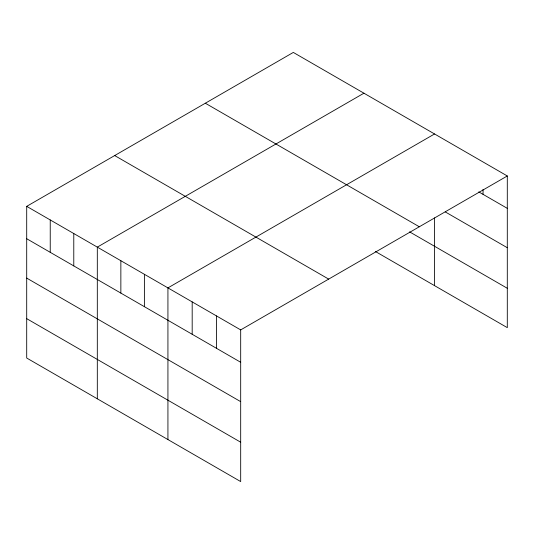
<?xml version="1.0" encoding="UTF-8"?>
<svg xmlns="http://www.w3.org/2000/svg" width="534" height="534" viewBox="0 0 534 534"><rect width="100%" height="100%" fill="white"/><g stroke="black" fill="none" stroke-linecap="round" stroke-linejoin="round"><path stroke-width="0.8" d="M26.7 206.358L240.687 329.899L240.687 481.575L26.7 358.027L26.7 206.358L293.313 52.425L507.3 175.973L507.3 327.642L375.342 251.461M363.928 93.196L97.315 247.122L97.315 398.798M434.542 133.967L167.93 287.893L167.93 439.569M240.687 329.899L507.3 175.973M478.771 191.88L507.3 208.353M445.243 211.891L507.3 247.716M205.33 103.222L419.317 226.77M409.578 231.856L507.3 288.28M114.683 155.561L328.67 279.102M26.7 238.731L240.687 362.279M26.7 278.101L240.687 401.648M26.7 318.658L240.687 442.205M483.05 189.37L483.05 194.349M434.542 217.879L434.542 285.637M216.437 315.901L216.437 348.275M192.187 301.897L192.187 334.277M144.394 274.302L144.394 306.683M120.858 260.712L120.858 293.093M73.779 233.538L73.779 265.912M50.236 219.948L50.236 252.322"/></g></svg>
